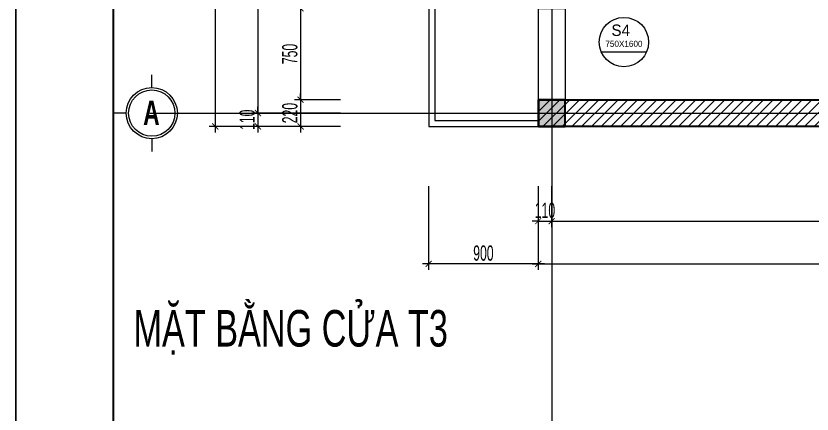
# Model space of a CAD drawing. Header units: millimetres. Extents: x 1336014 to 2939047, y -333549 to -60566.
# Drawn here: x 1371109 to 1377644, y -240734 to -237465 of the extents above; entities that cross this region are included whole.
import ezdxf
from ezdxf.enums import TextEntityAlignment as Align

# ---------------------------------------------------------------- set-up
doc = ezdxf.new("R2010")
doc.units = ezdxf.units.MM
doc.header["$MEASUREMENT"] = 0
doc.linetypes.add('CENTER2', pattern=[1.125, 0.75, -0.125, 0.125, -0.125])
for name, color, linetype, lineweight in [('01.Cut', 255, 'Continuous', 35), ('02.Thay', 145, 'Continuous', 15), ('05.Text', 253, 'Continuous', 18), ('06.betong', 2, 'Continuous', 35), ('08.Dim', 156, 'Continuous', 15), ('09.Hatch', 250, 'Continuous', 5), ('10.truc', 250, 'CENTER2', 20), ('11.Khung bo', 32, 'Continuous', 50), ('12.Khung', 36, 'Continuous', 25), ('CCA - DOOR', 154, 'Continuous', 20), ('CUA', 76, 'Continuous', 20)]:
    doc.layers.add(name, color=color, linetype=linetype, lineweight=lineweight)
doc.layers.add('Tpl_Bound', color=1, linetype='Continuous', plot=False)
doc.styles.add('AVANTHB', font='')
doc.styles.add('TT5_Ghi chu 1', font='', dxfattribs={"width": 0.7, "height": 240})
doc.styles.add('TT5_Text Dim', font='hoatbif.shx', dxfattribs={"width": 0.6})
doc.styles.add('VnAvantH', font='')
doc.styles.get('AVANTHB').set_extended_font_data('.VnAvantH', bold=True)
doc.styles.get('TT5_Ghi chu 1').set_extended_font_data('.VnBlackH')
doc.styles.get('VnAvantH').set_extended_font_data('.VnAvantH')
doc.dimstyles.new('TT5_Dim 1-50', dxfattribs={"dimscale": 50, "dimtxt": 2.5, "dimasz": 1, "dimexe": 1, "dimexo": 0.5, "dimgap": 0.5, "dimtad": 1, "dimdec": 0, "dimzin": 0, "dimdsep": 46, "dimtxsty": 'TT5_Text Dim', "dimblk": 'ARCHTICK', "dimcen": 0, "dimdle": 1, "dimclrd": 256, "dimclre": 256, "dimclrt": 1, "dimadec": 0, "dimazin": 0, "dimtfac": 0.015, "dimtdec": 0, "dimtix": 1, "dimtmove": 2, "dimatfit": 3, "dimldrblk": 'DOT', "dimfxl": 1, "dimtolj": 1, "dimtzin": 0, "dimlwd": -1, "dimlwe": -1, "dimarcsym": 1})

# ---------------------------------------------------------------- blocks, each defined once
blk = doc.blocks.new('100')
at = {"layer": '11.Khung bo', "const_width": 26.7}
blk.add_lwpolyline([(1860913, -945240), (1860913, -916940), (1896063, -916940), (1896063, -945240)], close=True, dxfattribs=at)
blk.add_lwpolyline([(1860913, -945240), (1860913, -916940), (1896063, -916940), (1896063, -945240)], close=True, dxfattribs=at)
blk.add_lwpolyline([(1860913, -945240), (1860913, -916940), (1896063, -916940), (1896063, -945240)], close=True, dxfattribs=at)
at = {"layer": '12.Khung'}
blk.add_lwpolyline([(1901579, -945940), (1901579, -916240), (1859580, -916240), (1859580, -945940)], close=True, dxfattribs=at)
blk.add_lwpolyline([(1901579, -945940), (1901579, -916240), (1859580, -916240), (1859580, -945940)], close=True, dxfattribs=at)
blk.add_lwpolyline([(1901579, -945940), (1901579, -916240), (1859580, -916240), (1859580, -945940)], close=True, dxfattribs=at)
blk = doc.blocks.new('DFGFH')
h = blk.add_hatch(color=256)
h.dxf.hatch_style = 1
h.paths.add_polyline_path([(15438.1, 12136.8), (15658.1, 12136.8), (15658.1, 12356.8), (15438.1, 12356.8)])
blk.add_lwpolyline([(15438.1, 12136.8), (15658.1, 12136.8), (15658.1, 12356.8), (15438.1, 12356.8)], close=True)
blk = doc.blocks.new('_ARCHTICK')
at = {"const_width": 0.15}
blk.add_lwpolyline([(-0.5, -0.5), (0.5, 0.5)], dxfattribs=at)
blk = doc.blocks.new('*D1804')
at = {"layer": '08.Dim', "transparency": 16777216}
for p, q in [((1375506.5, -238863.2), (1375506.5, -239200.7)), ((1381526.5, -238863.2), (1381526.5, -239200.7)), ((1375456.5, -239150.7), (1381576.5, -239150.7))]:
    blk.add_line(p, q, dxfattribs=at)
at = {"layer": 'Defpoints', "color": 0, "transparency": 16777216}
for p in [(1375506.5, -238838.2), (1381526.5, -238838.2), (1381526.5, -239150.7)]:
    blk.add_point(p, dxfattribs=at)
at = {"layer": '08.Dim', "transparency": 16777216, "xscale": 50, "yscale": 50, "zscale": 50, "rotation": 180}
blk.add_blockref('_ARCHTICK', (1375506.5, -239150.7), dxfattribs=at)
at = {"layer": '08.Dim', "transparency": 16777216, "xscale": 50, "yscale": 50, "zscale": 50}
blk.add_blockref('_ARCHTICK', (1381526.5, -239150.7), dxfattribs=at)
at = {"layer": '08.Dim', "color": 1, "transparency": 16777216, "insert": (1378516.5, -239063.2), "char_height": 125, "attachment_point": 5, "style": 'TT5_Text Dim'}
blk.add_mtext('\\A1;6020', dxfattribs=at)
blk = doc.blocks.new('_DOT')
blk.add_line((-0.5, 0), (-1, 0))
at = {"const_width": 0.5}
blk.add_lwpolyline([(-0.25, 0, 1), (0.25, 0, 1)], format="xyb", close=True, dxfattribs=at)
blk = doc.blocks.new('*D1808')
at = {"layer": '08.Dim', "transparency": 16777216}
for p, q in [((1375396.5, -238863.2), (1375396.5, -239550.7)), ((1390396.5, -238863.2), (1390396.5, -239550.7)), ((1375346.5, -239500.7), (1390446.5, -239500.7))]:
    blk.add_line(p, q, dxfattribs=at)
at = {"layer": 'Defpoints', "color": 0, "transparency": 16777216}
for p in [(1375396.5, -238838.2), (1390396.5, -238838.2), (1390396.5, -239500.7)]:
    blk.add_point(p, dxfattribs=at)
at = {"layer": '08.Dim', "transparency": 16777216, "xscale": 50, "yscale": 50, "zscale": 50, "rotation": 180}
blk.add_blockref('_ARCHTICK', (1375396.5, -239500.7), dxfattribs=at)
at = {"layer": '08.Dim', "transparency": 16777216, "xscale": 50, "yscale": 50, "zscale": 50}
blk.add_blockref('_ARCHTICK', (1390396.5, -239500.7), dxfattribs=at)
at = {"layer": '08.Dim', "color": 1, "transparency": 16777216, "insert": (1383396.5, -239413.2), "char_height": 125, "attachment_point": 5, "style": 'TT5_Text Dim'}
blk.add_mtext('\\A1;15000', dxfattribs=at)
blk = doc.blocks.new('DANHTRUC')
for p, q in [((980383, -947347), (980383, -947137)), ((979963, -947767), (979753, -947767)), ((980803, -947767), (981013, -947767)), ((980383, -948187), (980383, -948397))]:
    blk.add_line(p, q)
for radius in [420, 380]:
    blk.add_circle((980383, -947767), radius)
blk = doc.blocks.new('*D1810')
at = {"layer": '08.Dim', "transparency": 16777216}
for p, q in [((1373095.5, -234433.1), (1373095.5, -238313.1)), ((1373772.5, -234483.1), (1373045.5, -234483.1)), ((1373772.5, -238263.1), (1373045.5, -238263.1))]:
    blk.add_line(p, q, dxfattribs=at)
at = {"layer": 'Defpoints', "color": 0, "transparency": 16777216}
for p in [(1373797.5, -234483.1), (1373095.5, -238263.1), (1373797.5, -238263.1)]:
    blk.add_point(p, dxfattribs=at)
at = {"layer": '08.Dim', "transparency": 16777216, "xscale": 50, "yscale": 50, "zscale": 50}
for p, rotation in [((1373095.5, -234483.1), 90), ((1373095.5, -238263.1), 270)]:
    blk.add_blockref('_ARCHTICK', p, dxfattribs=dict(at, rotation=rotation))
at = {"layer": '08.Dim', "color": 1, "transparency": 16777216, "insert": (1373008, -236373.1), "char_height": 125, "attachment_point": 5, "rotation": 90, "style": 'TT5_Text Dim'}
blk.add_mtext('\\A1;3780', dxfattribs=at)
blk = doc.blocks.new('*D1811')
at = {"layer": '08.Dim', "transparency": 16777216}
for p, q in [((1373095.5, -238263.1), (1373095.5, -238213.1)), ((1373772.5, -238263.1), (1373045.5, -238263.1)), ((1373095.5, -238263.1), (1373095.5, -238373.1)), ((1373772.5, -238373.1), (1373045.5, -238373.1)), ((1373095.5, -238373.1), (1373095.5, -238423.1))]:
    blk.add_line(p, q, dxfattribs=at)
at = {"layer": 'Defpoints', "color": 0, "transparency": 16777216}
for p in [(1373797.5, -238263.1), (1373095.5, -238373.1), (1373797.5, -238373.1)]:
    blk.add_point(p, dxfattribs=at)
at = {"layer": '08.Dim', "transparency": 16777216, "xscale": 50, "yscale": 50, "zscale": 50}
for p, rotation in [((1373095.5, -238263.1), 270), ((1373095.5, -238373.1), 90)]:
    blk.add_blockref('_ARCHTICK', p, dxfattribs=dict(at, rotation=rotation))
at = {"layer": '08.Dim', "color": 1, "transparency": 16777216, "insert": (1373008, -238318.1), "char_height": 125, "attachment_point": 5, "rotation": 90, "style": 'TT5_Text Dim'}
blk.add_mtext('\\A1;110', dxfattribs=at)
blk = doc.blocks.new('*D1812')
at = {"layer": '08.Dim', "transparency": 16777216}
for p, q in [((1372745.5, -234323.1), (1372745.5, -238423.1)), ((1373772.5, -234373.1), (1372695.5, -234373.1)), ((1373772.5, -238373.1), (1372695.5, -238373.1))]:
    blk.add_line(p, q, dxfattribs=at)
at = {"layer": 'Defpoints', "color": 0, "transparency": 16777216}
for p in [(1373797.5, -234373.1), (1372745.5, -238373.1), (1373797.5, -238373.1)]:
    blk.add_point(p, dxfattribs=at)
at = {"layer": '08.Dim', "transparency": 16777216, "xscale": 50, "yscale": 50, "zscale": 50}
for p, rotation in [((1372745.5, -234373.1), 90), ((1372745.5, -238373.1), 270)]:
    blk.add_blockref('_ARCHTICK', p, dxfattribs=dict(at, rotation=rotation))
at = {"layer": '08.Dim', "color": 1, "transparency": 16777216, "insert": (1372658, -236373.1), "char_height": 125, "attachment_point": 5, "rotation": 90, "style": 'TT5_Text Dim'}
blk.add_mtext('\\A1;4000', dxfattribs=at)
blk = doc.blocks.new('*D1846')
at = {"layer": '08.Dim', "transparency": 16777216}
for p, q in [((1374496.5, -238863.2), (1374496.5, -239550.7)), ((1375396.5, -238863.2), (1375396.5, -239550.7)), ((1375446.5, -239500.7), (1374446.5, -239500.7))]:
    blk.add_line(p, q, dxfattribs=at)
at = {"layer": 'Defpoints', "color": 0, "transparency": 16777216}
for p in [(1374496.5, -238838.2), (1375396.5, -238838.2), (1374496.5, -239500.7)]:
    blk.add_point(p, dxfattribs=at)
at = {"layer": '08.Dim', "transparency": 16777216, "xscale": 50, "yscale": 50, "zscale": 50, "rotation": 180}
blk.add_blockref('_ARCHTICK', (1374496.5, -239500.7), dxfattribs=at)
at = {"layer": '08.Dim', "transparency": 16777216, "xscale": 50, "yscale": 50, "zscale": 50}
blk.add_blockref('_ARCHTICK', (1375396.5, -239500.7), dxfattribs=at)
at = {"layer": '08.Dim', "color": 1, "transparency": 16777216, "insert": (1374946.5, -239413.2), "char_height": 125, "attachment_point": 5, "style": 'TT5_Text Dim'}
blk.add_mtext('\\A1;900', dxfattribs=at)
blk = doc.blocks.new('*D1847')
at = {"layer": '08.Dim', "transparency": 16777216}
for p, q in [((1375396.5, -238863.2), (1375396.5, -239199.7)), ((1375506.5, -238863.2), (1375506.5, -239199.7)), ((1375396.5, -239149.7), (1375346.5, -239149.7)), ((1375396.5, -239149.7), (1375506.5, -239149.7)), ((1375506.5, -239149.7), (1375556.5, -239149.7))]:
    blk.add_line(p, q, dxfattribs=at)
at = {"layer": 'Defpoints', "color": 0, "transparency": 16777216}
for p in [(1375396.5, -238838.2), (1375506.5, -238838.2), (1375506.5, -239149.7)]:
    blk.add_point(p, dxfattribs=at)
at = {"layer": '08.Dim', "transparency": 16777216, "xscale": 50, "yscale": 50, "zscale": 50}
blk.add_blockref('_ARCHTICK', (1375396.5, -239149.7), dxfattribs=at)
at = {"layer": '08.Dim', "transparency": 16777216, "xscale": 50, "yscale": 50, "zscale": 50, "rotation": 180}
blk.add_blockref('_ARCHTICK', (1375506.5, -239149.7), dxfattribs=at)
at = {"layer": '08.Dim', "color": 1, "transparency": 16777216, "insert": (1375451.5, -239062.2), "char_height": 125, "attachment_point": 5, "style": 'TT5_Text Dim'}
blk.add_mtext('\\A1;110', dxfattribs=at)
blk = doc.blocks.new('*D1802')
at = {"layer": '08.Dim', "transparency": 16777216}
for p, q in [((1373445.5, -237353.1), (1373445.5, -238203.1)), ((1373772.5, -237403.1), (1373395.5, -237403.1)), ((1373772.5, -238153.1), (1373395.5, -238153.1))]:
    blk.add_line(p, q, dxfattribs=at)
at = {"layer": 'Defpoints', "color": 0, "transparency": 16777216}
for p in [(1373797.5, -237403.1), (1373445.5, -238153.1), (1373797.5, -238153.1)]:
    blk.add_point(p, dxfattribs=at)
at = {"layer": '08.Dim', "transparency": 16777216, "xscale": 50, "yscale": 50, "zscale": 50}
for p, rotation in [((1373445.5, -237403.1), 90), ((1373445.5, -238153.1), 270)]:
    blk.add_blockref('_ARCHTICK', p, dxfattribs=dict(at, rotation=rotation))
at = {"layer": '08.Dim', "color": 1, "transparency": 16777216, "insert": (1373358, -237778.1), "char_height": 125, "attachment_point": 5, "rotation": 90, "style": 'TT5_Text Dim'}
blk.add_mtext('\\A1;750', dxfattribs=at)
blk = doc.blocks.new('*D1803')
at = {"layer": '08.Dim', "transparency": 16777216}
for p, q in [((1373445.5, -238153.1), (1373445.5, -238103.1)), ((1373772.5, -238153.1), (1373395.5, -238153.1)), ((1373445.5, -238153.1), (1373445.5, -238373.1)), ((1373772.5, -238373.1), (1373395.5, -238373.1)), ((1373445.5, -238373.1), (1373445.5, -238423.1))]:
    blk.add_line(p, q, dxfattribs=at)
at = {"layer": 'Defpoints', "color": 0, "transparency": 16777216}
for p in [(1373797.5, -238153.1), (1373445.5, -238373.1), (1373797.5, -238373.1)]:
    blk.add_point(p, dxfattribs=at)
at = {"layer": '08.Dim', "transparency": 16777216, "xscale": 50, "yscale": 50, "zscale": 50}
for p, rotation in [((1373445.5, -238153.1), 270), ((1373445.5, -238373.1), 90)]:
    blk.add_blockref('_ARCHTICK', p, dxfattribs=dict(at, rotation=rotation))
at = {"layer": '08.Dim', "color": 1, "transparency": 16777216, "insert": (1373358, -238263.1), "char_height": 125, "attachment_point": 5, "rotation": 90, "style": 'TT5_Text Dim'}
blk.add_mtext('\\A1;220', dxfattribs=at)
blk = doc.blocks.new('1111111111111')
at = {"layer": 'CUA'}
blk.add_line((-299, -126), (299, -126), dxfattribs=at)
blk.add_circle((0, 0), 324, dxfattribs=at)
at = {"layer": 'CUA', "style": 'VnAvantH'}
for tag, height, p in [('S1', 150, (2, 81)), ('1260X1200', 80, (18, -63)), ('+0.900', 80, (-10, -229))]:
    blk.add_attdef(tag, text='', height=height, dxfattribs=at).set_placement(p, align=Align.CENTER)

msp = doc.modelspace()

# ---------------------------------------------------------------- hatches: boundary and pattern name
at = {"layer": '09.Hatch', "ltscale": 50}
h = msp.add_hatch(dxfattribs=at)
h.set_pattern_fill('TUONGXAY', color=256, scale=450, style=0)
h.set_pattern_definition([(45, (835989.484, -202277.364), (-39.7747564, 39.7747564), [])])
h.paths.add_polyline_path([(1390397.5, -237573.1), (1390177.5, -237573.1), (1390177.5, -238153.1), (1375397.5, -238153.1), (1375397.5, -238373.1), (1390397.5, -238373.1)])

# ---------------------------------------------------------------- linework, layer by layer
at = {"layer": '01.Cut'}
msp.add_lwpolyline([(1390397.5, -237573.1), (1390397.5, -238373.1), (1375397.5, -238373.1), (1375397.5, -238153.1), (1390177.5, -238153.1), (1390177.5, -237573.1)], dxfattribs=at)
at = {"layer": '02.Thay'}
for points in [[(1375397.5, -234373.1), (1374497.5, -234373.1), (1374497.5, -238263.1), (1374497.5, -238373.1), (1375397.5, -238373.1)], [(1375397.5, -234423.1), (1374547.5, -234423.1), (1374547.5, -238263.1), (1374547.5, -238323.1), (1375397.5, -238323.1)]]:
    msp.add_lwpolyline(points, dxfattribs=at)
msp.add_lwpolyline([(1375397.5, -237403.1), (1375617.5, -237403.1), (1375617.5, -238153.1), (1375397.5, -238153.1)], close=True, dxfattribs=at)
at = {"layer": '10.truc'}
for p, q in [((1375507.5, -232244.3), (1375507.5, -249224.1)), ((1372209.5, -238263.1), (1392999.3, -238263.1))]:
    msp.add_line(p, q, dxfattribs=at)
at = {"layer": 'Tpl_Bound', "color": 1}
msp.add_lwpolyline([(1371109.5, -249644.1), (1371109.5, -231824.3), (1396309.3, -231824.3), (1396309.3, -249644.1)], close=True, dxfattribs=at)

# ---------------------------------------------------------------- block references
at = {"layer": '05.Text'}
for name, p, xscale, yscale, zscale in [('100', (255361.7, 317919.8), 0.6, 0.6, 0.6), ('DANHTRUC', (882032.8, 235620.2), 0.5, 0.5, 0.5)]:
    msp.add_blockref(name, p, dxfattribs=dict(at, xscale=xscale, yscale=yscale, zscale=zscale))
at = {"layer": '06.betong'}
msp.add_blockref('DFGFH', (1359959.4, -250509.9), dxfattribs=at)
at = {"layer": 'CCA - DOOR', "ltscale": 100}
ref = msp.add_blockref('1111111111111', (1376099.6, -237680.2), dxfattribs=dict(at, xscale=0.6250000000000012, yscale=0.6250000000000012, zscale=0.6250000000000012))
ref.add_attrib('S1', 'S4', dxfattribs={"layer": 'CUA', "height": 93.75, "style": 'VnAvantH'}).set_placement((1376073.5, -237629.9), align=Align.CENTER)
ref.add_attrib('1260X1200', '750x1600', dxfattribs={"layer": 'CUA', "height": 50, "style": 'VnAvantH'}).set_placement((1376099.7, -237719.6), align=Align.CENTER)

# ---------------------------------------------------------------- texts
at = {"layer": '05.Text', "width": 0.7}
for s, height, style, p in [('A', 200, 'AVANTHB', (1372153.7, -238360.8)), ('MÆT B»NG cöa t3', 300, 'TT5_Ghi chu 1', (1372074.5, -240180))]:
    msp.add_text(s, height=height, dxfattribs=dict(at, style=style)).set_placement(p)

# ---------------------------------------------------------------- dimensions: what is measured, and where the dimension line sits
at = {"layer": '08.Dim'}
for base, p1, p2, picture, middle in [((1372745.5, -238373.1), (1373797.5, -234373.1), (1373797.5, -238373.1), '*D1812', (1372658, -236373.1)), ((1373095.5, -238263.1), (1373797.5, -234483.1), (1373797.5, -238263.1), '*D1810', (1373008, -236373.1)), ((1373445.5, -238153.1), (1373797.5, -237403.1), (1373797.5, -238153.1), '*D1802', (1373358, -237778.1)), ((1373445.5, -238373.1), (1373797.5, -238153.1), (1373797.5, -238373.1), '*D1803', (1373358, -238263.1)), ((1373095.5, -238373.1), (1373797.5, -238263.1), (1373797.5, -238373.1), '*D1811', (1373008, -238318.1))]:
    dim = msp.add_linear_dim(base=base, p1=p1, p2=p2, angle=90, dimstyle='TT5_Dim 1-50', dxfattribs=at)
    dim.commit()
    dim.dimension.update_dxf_attribs({"geometry": picture, "text_midpoint": middle})
for base, p1, p2, picture, middle in [((1374496.5, -239500.7), (1375396.5, -238838.2), (1374496.5, -238838.2), '*D1846', (1374946.5, -239413.2)), ((1375506.5, -239149.7), (1375396.5, -238838.2), (1375506.5, -238838.2), '*D1847', (1375451.5, -239062.2)), ((1381526.5, -239150.7), (1375506.5, -238838.2), (1381526.5, -238838.2), '*D1804', (1378516.5, -239063.2))]:
    dim = msp.add_linear_dim(base=base, p1=p1, p2=p2, dimstyle='TT5_Dim 1-50', dxfattribs=at)
    dim.commit()
    dim.dimension.update_dxf_attribs({"geometry": picture, "text_midpoint": middle})
dim = msp.add_linear_dim(base=(1390396.5, -239500.7), p1=(1375396.5, -238838.2), p2=(1390396.5, -238838.2), dimstyle='TT5_Dim 1-50', dxfattribs=at)
dim.commit()
dim.dimension.update_dxf_attribs({"geometry": '*D1808', "text_midpoint": (1383396.5, -239413.2), "dimtype": 160})

doc.saveas('drawing.dxf')
